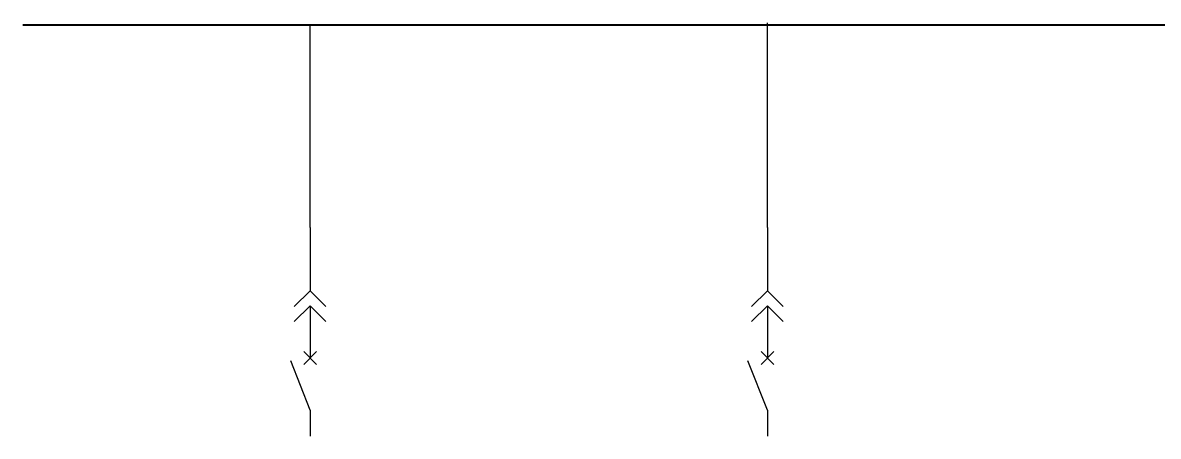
# Model space of a CAD drawing. Header units: metres. Extents: x 110 to 423, y 63 to 293.
# Drawn here: x 162.95 to 195.37, y 171.49 to 183.29 of the extents above; entities that cross this region are included whole.
import ezdxf

# ---------------------------------------------------------------- set-up
doc = ezdxf.new("R2010")
doc.units = ezdxf.units.M
doc.header["$MEASUREMENT"] = 0
doc.layers.get('0').update_dxf_attribs({"linetype": 'CONTINUOUS', "lineweight": 25})

# ---------------------------------------------------------------- blocks, each defined once
blk = doc.blocks.new('DYDQAA09')
at = {"color": 0}
blk.add_lwpolyline([(0, 0), (0, -3.5)], dxfattribs=at)
blk.add_lwpolyline([(0, 0), (0, -3.5)], dxfattribs=at)
blk.add_lwpolyline([(0, 0), (0, -3.5)], dxfattribs=at)
blk.add_lwpolyline([(0, 0), (0, -3.5)], dxfattribs=at)
blk.add_lwpolyline([(0, 0), (0, -3.5)], dxfattribs=at)
blk.add_lwpolyline([(0, 0), (0, -3.5)], dxfattribs=at)
blk.add_lwpolyline([(0, 0), (0, -3.5)], dxfattribs=at)
blk.add_lwpolyline([(0, 0), (0, -3.5)], dxfattribs=at)
blk.add_lwpolyline([(0, 0), (0, -3.5)], dxfattribs=at)
blk = doc.blocks.new('DYDQ0201')
at = {"color": 0}
for points in [[(0.86, -0.86), (-0.86, 0.86)], [(-0.86, -0.86), (0.86, 0.86)], [(0, -7), (-2.61, -0.37)]]:
    blk.add_lwpolyline(points, dxfattribs=at)
blk = doc.blocks.new('DYDQAA03')
at = {"color": 0}
for points in [[(0, 0), (0, -1.5)], [(-2.12, -3.62), (0, -1.5)], [(2.12, -3.62), (0, -1.5)], [(-2.12, -5.62), (0, -3.5)], [(2.12, -5.62), (0, -3.5)], [(0, -3.5), (0, -7)]]:
    blk.add_lwpolyline(points, dxfattribs=at)
blk = doc.blocks.new('DYDQAA05')
at = {"color": 0}
blk.add_lwpolyline([(0, 0), (0, -7)], dxfattribs=at)

msp = doc.modelspace()

# ---------------------------------------------------------------- linework, layer by layer
at = {"color": 1, "lineweight": 40}
msp.add_line((162.948, 183.233, 11992.113), (276.312, 183.233, 11992.113), dxfattribs=at)
for p, q in [((171.153, 177.452, 10608.836), (171.153, 183.233, 11992.113)), ((184.208, 177.452, 10608.836), (184.208, 183.291, 11992.113))]:
    msp.add_line(p, q)

# ---------------------------------------------------------------- block references
at = {"xscale": 0.2128954749704126, "yscale": 0.2128954749704126, "zscale": 0.2128954749704126}
for name, p in [('DYDQAA05', (171.153, 177.452, 10608.836)), ('DYDQAA05', (184.208, 177.452, 10608.836)), ('DYDQAA03', (171.153, 175.961, 10608.836)), ('DYDQAA03', (184.208, 175.961, 10608.836)), ('DYDQAA09', (171.153, 174.471, 10608.836)), ('DYDQAA09', (184.208, 174.471, 10608.836)), ('DYDQ0201', (171.153, 173.726, 10608.836)), ('DYDQ0201', (184.208, 173.726, 10608.836)), ('DYDQAA09', (171.153, 172.236, 10608.836)), ('DYDQAA09', (184.208, 172.236, 10608.836))]:
    msp.add_blockref(name, p, dxfattribs=at)

doc.saveas('drawing.dxf')
